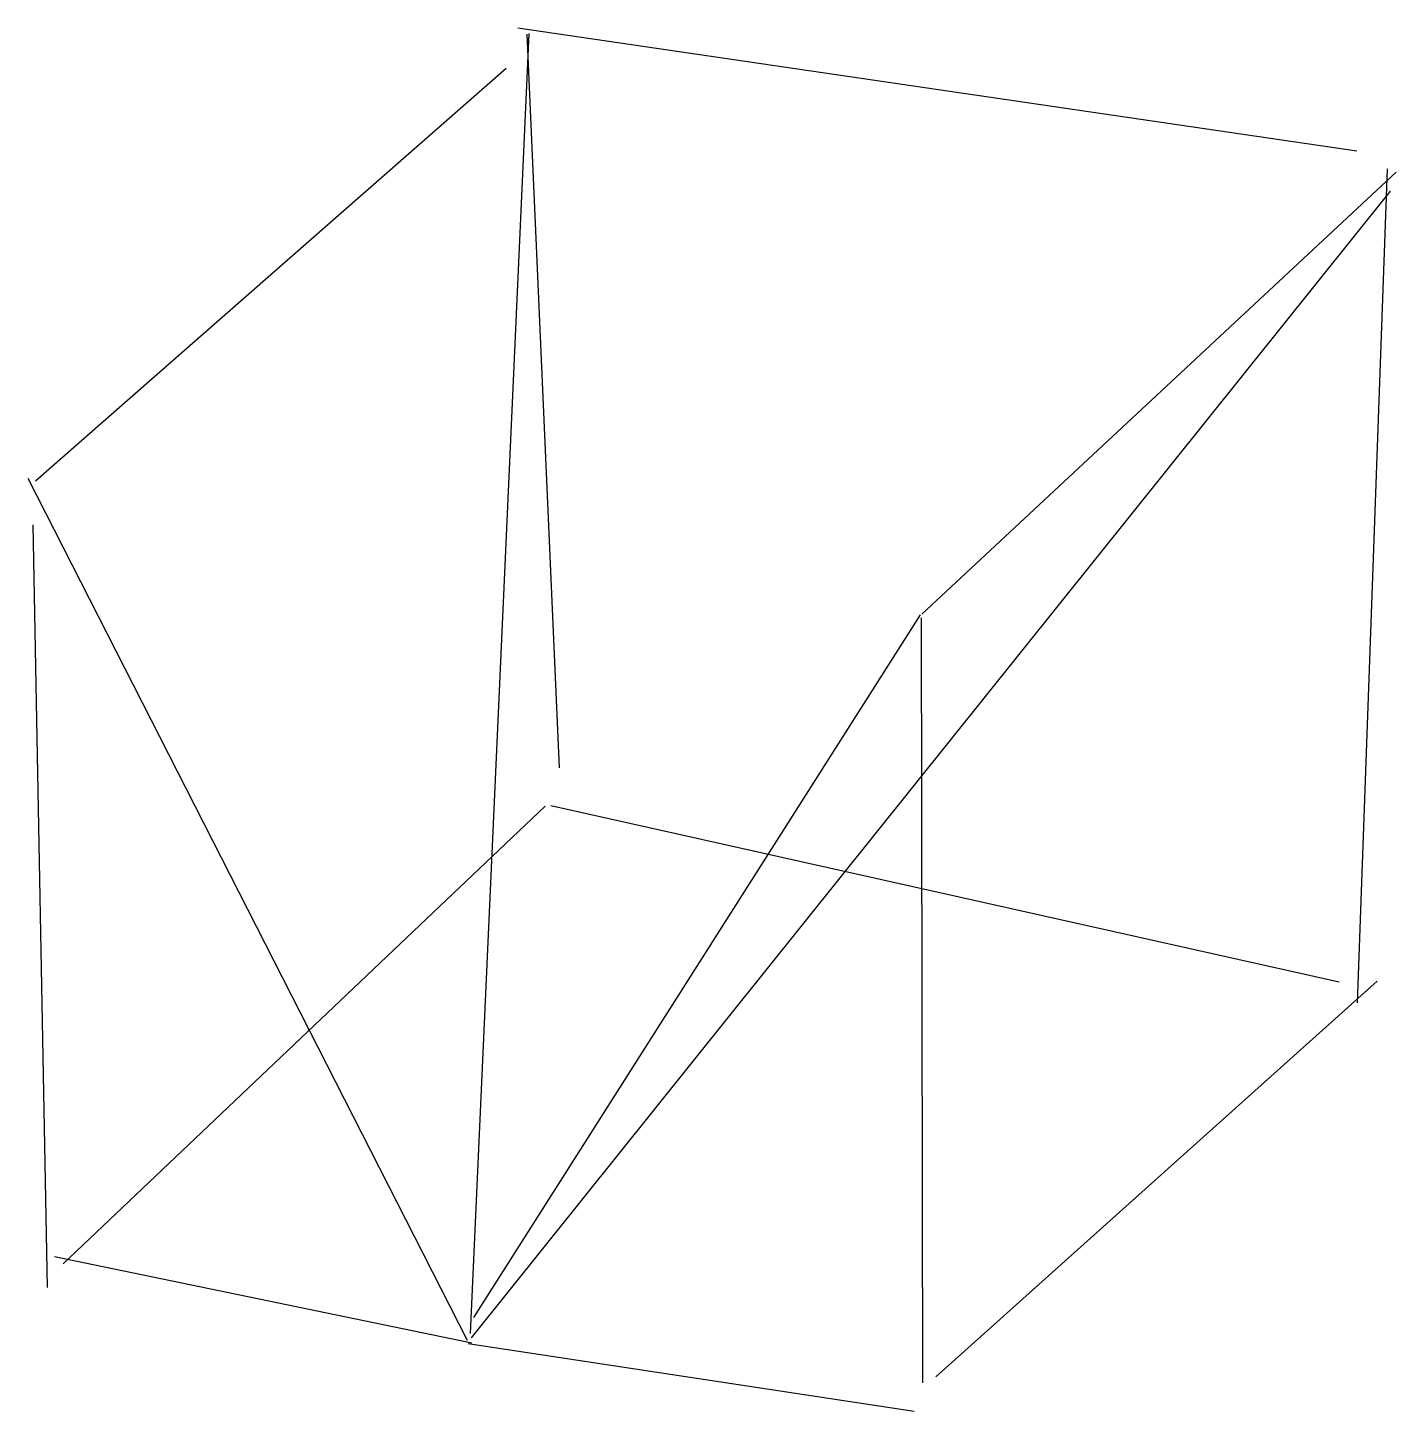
# Model space of a CAD drawing. Header units: millimetres. Extents: x 548.537 to 549.267, y 487.889 to 488.627.
import ezdxf

# ---------------------------------------------------------------- set-up
doc = ezdxf.new("R2010")
doc.units = ezdxf.units.MM
doc.layers.get('0').update_dxf_attribs({"lineweight": 30})

msp = doc.modelspace()

# ---------------------------------------------------------------- linework, layer by layer
for p, q in [((548.79847, 488.6266), (549.2458, 488.56093)), ((548.77332, 487.93051), (548.80453, 488.62357)), ((548.80337, 488.6232), (548.82059, 488.23198)), ((548.54153, 488.38512), (548.79231, 488.60494)), ((549.26678, 488.5495), (549.01391, 488.31388)), ((549.24616, 488.10682), (549.26214, 488.55133)), ((548.77381, 487.92811), (549.26363, 488.53941)), ((548.5373, 488.38645), (548.77152, 487.92692)), ((548.5478, 487.95506), (548.54026, 488.36159)), ((549.01294, 488.31364), (548.77498, 487.939)), ((549.01439, 487.90419), (549.01367, 488.312)), ((548.8132, 488.21162), (548.55629, 487.96767)), ((548.81618, 488.21188), (549.23639, 488.11794)), ((549.25663, 488.11837), (549.02132, 487.90749)), ((548.55166, 487.97159), (548.774, 487.92546)), ((548.77213, 487.92524), (549.00975, 487.88902))]:
    msp.add_line(p, q)

doc.saveas('drawing.dxf')
